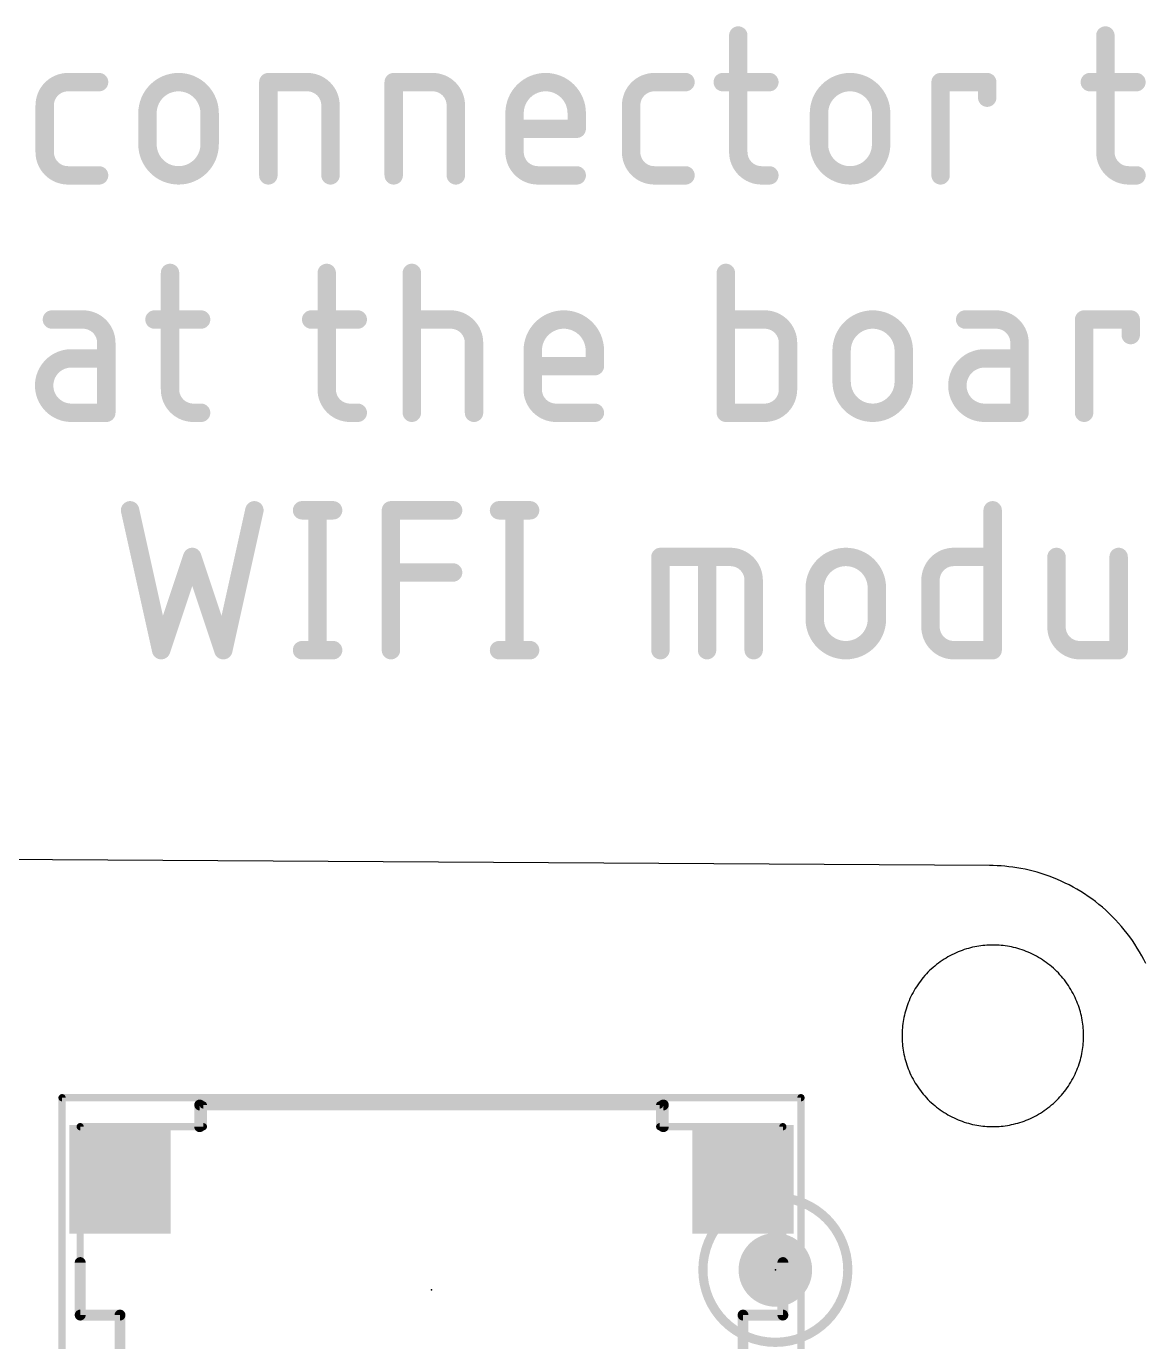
# Model space of a CAD drawing. Extents: x -4.1 to 63.7, y 0.3 to 51.7.
# Drawn here: x 24.51 to 39.96, y 33.58 to 51.74 of the extents above; entities that cross this region are included whole.
import ezdxf

# ---------------------------------------------------------------- set-up
doc = ezdxf.new("R2010")
doc.units = 0
for name, color, linetype in [('1', 12, 'CONTINUOUS'), ('16', 132, 'CONTINUOUS'), ('20', 141, 'CONTINUOUS'), ('21', 253, 'CONTINUOUS'), ('23', 53, 'CONTINUOUS'), ('24', 53, 'CONTINUOUS'), ('39', 12, 'CONTINUOUS'), ('42', 132, 'CONTINUOUS'), ('51', 253, 'CONTINUOUS')]:
    doc.layers.add(name, color=color, linetype=linetype)

# ---------------------------------------------------------------- blocks, each defined once
blk = doc.blocks.new('PIE')
at = {"const_width": 0.5}
blk.add_lwpolyline([(0, -0.25, 1), (0, 0.25, 1), (0, -0.25)], format="xyb", dxfattribs=at)
blk = doc.blocks.new('RECT')
blk.add_solid([(-0.5, -0.5), (0.5, -0.5), (-0.5, 0.5), (0.5, 0.5)])

msp = doc.modelspace()

# ---------------------------------------------------------------- linework, layer by layer
at = {"layer": '20'}
for p, q in [((37.8, 40.1543), (4.5, 40.3543)), ((37.8533, 40.1537), (37.8, 40.1543)), ((37.907, 40.1519), (37.8533, 40.1537)), ((37.9611, 40.1489), (37.907, 40.1519)), ((38.0157, 40.1446), (37.9611, 40.1489)), ((38.0705, 40.139), (38.0157, 40.1446)), ((38.1257, 40.1321), (38.0705, 40.139)), ((38.1811, 40.1239), (38.1257, 40.1321)), ((38.2367, 40.1143), (38.1811, 40.1239)), ((38.2925, 40.1033), (38.2367, 40.1143)), ((38.3484, 40.0908), (38.2925, 40.1033)), ((38.4044, 40.077), (38.3484, 40.0908)), ((38.4604, 40.0617), (38.4044, 40.077)), ((38.5163, 40.0449), (38.4604, 40.0617)), ((38.5722, 40.0267), (38.5163, 40.0449)), ((38.6279, 40.007), (38.5722, 40.0267)), ((38.6834, 39.9858), (38.6279, 40.007)), ((38.7387, 39.9631), (38.6834, 39.9858)), ((38.7936, 39.939), (38.7387, 39.9631)), ((38.8482, 39.9133), (38.7936, 39.939)), ((38.9023, 39.8862), (38.8482, 39.9133)), ((38.9559, 39.8576), (38.9023, 39.8862)), ((39.009, 39.8276), (38.9559, 39.8576)), ((39.0615, 39.7961), (39.009, 39.8276)), ((39.1133, 39.7631), (39.0615, 39.7961)), ((39.1644, 39.7288), (39.1133, 39.7631)), ((39.2147, 39.6931), (39.1644, 39.7288)), ((39.2641, 39.656), (39.2147, 39.6931)), ((39.3127, 39.6176), (39.2641, 39.656)), ((39.3603, 39.5779), (39.3127, 39.6176)), ((39.407, 39.5369), (39.3603, 39.5779)), ((39.4526, 39.4948), (39.407, 39.5369)), ((39.4971, 39.4514), (39.4526, 39.4948)), ((39.5404, 39.4069), (39.4971, 39.4514)), ((39.5826, 39.3613), (39.5404, 39.4069)), ((39.6236, 39.3147), (39.5826, 39.3613)), ((39.6633, 39.2671), (39.6236, 39.3147)), ((39.7017, 39.2185), (39.6633, 39.2671)), ((39.7387, 39.169), (39.7017, 39.2185)), ((37.6265, 39.0376), (37.5979, 39.0321)), ((37.655, 39.0424), (37.6265, 39.0376)), ((37.6834, 39.0465), (37.655, 39.0424)), ((37.7117, 39.0499), (37.6834, 39.0465)), ((37.7398, 39.0526), (37.7117, 39.0499)), ((37.7677, 39.0548), (37.7398, 39.0526)), ((37.7955, 39.0562), (37.7677, 39.0548)), ((37.823, 39.0571), (37.7955, 39.0562)), ((37.8505, 39.0573), (37.823, 39.0571)), ((37.8783, 39.057), (37.8505, 39.0573)), ((37.9063, 39.056), (37.8783, 39.057)), ((37.9345, 39.0543), (37.9063, 39.056)), ((37.9629, 39.0521), (37.9345, 39.0543)), ((37.9914, 39.0491), (37.9629, 39.0521)), ((38.0201, 39.0455), (37.9914, 39.0491)), ((38.0489, 39.0411), (38.0201, 39.0455)), ((38.0778, 39.0361), (38.0489, 39.0411)), ((38.1068, 39.0303), (38.0778, 39.0361)), ((39.7745, 39.1187), (39.7387, 39.169)), ((39.8088, 39.0676), (39.7745, 39.1187)), ((39.8417, 39.0158), (39.8088, 39.0676)), ((37.1754, 38.8615), (37.1489, 38.8442)), ((37.2022, 38.8781), (37.1754, 38.8615)), ((37.2293, 38.8939), (37.2022, 38.8781)), ((37.2567, 38.909), (37.2293, 38.8939)), ((37.2844, 38.9234), (37.2567, 38.909)), ((37.3123, 38.937), (37.2844, 38.9234)), ((37.3404, 38.9499), (37.3123, 38.937)), ((37.3687, 38.962), (37.3404, 38.9499)), ((37.3971, 38.9734), (37.3687, 38.962)), ((37.4257, 38.984), (37.3971, 38.9734)), ((37.4543, 38.9939), (37.4257, 38.984)), ((37.483, 39.003), (37.4543, 38.9939)), ((37.5117, 39.0114), (37.483, 39.003)), ((37.5405, 39.019), (37.5117, 39.0114)), ((37.5692, 39.0259), (37.5405, 39.019)), ((37.5979, 39.0321), (37.5692, 39.0259)), ((38.1358, 39.0238), (38.1068, 39.0303)), ((38.1649, 39.0166), (38.1358, 39.0238)), ((38.1939, 39.0086), (38.1649, 39.0166)), ((38.2229, 38.9999), (38.1939, 39.0086)), ((38.2519, 38.9905), (38.2229, 38.9999)), ((38.2807, 38.9802), (38.2519, 38.9905)), ((38.3095, 38.9693), (38.2807, 38.9802)), ((38.3381, 38.9575), (38.3095, 38.9693)), ((38.3665, 38.945), (38.3381, 38.9575)), ((38.3948, 38.9318), (38.3665, 38.945)), ((38.4227, 38.9177), (38.3948, 38.9318)), ((38.4505, 38.903), (38.4227, 38.9177)), ((38.4779, 38.8875), (38.4505, 38.903)), ((38.505, 38.8713), (38.4779, 38.8875)), ((38.5318, 38.8543), (38.505, 38.8713)), ((38.5582, 38.8366), (38.5318, 38.8543)), ((39.8732, 38.9634), (39.8417, 39.0158)), ((39.9033, 38.9103), (39.8732, 38.9634)), ((39.9319, 38.8566), (39.9033, 38.9103)), ((39.959, 38.8025), (39.9319, 38.8566)), ((36.9532, 38.6815), (36.9311, 38.6583)), ((36.9759, 38.704), (36.9532, 38.6815)), ((36.9991, 38.726), (36.9759, 38.704)), ((37.0229, 38.7473), (36.9991, 38.726)), ((37.0472, 38.768), (37.0229, 38.7473)), ((37.0719, 38.7881), (37.0472, 38.768)), ((37.0972, 38.8075), (37.0719, 38.7881)), ((37.1228, 38.8262), (37.0972, 38.8075)), ((37.1489, 38.8442), (37.1228, 38.8262)), ((38.5842, 38.8182), (38.5582, 38.8366)), ((38.6097, 38.7992), (38.5842, 38.8182)), ((38.6348, 38.7795), (38.6097, 38.7992)), ((38.6594, 38.7591), (38.6348, 38.7795)), ((38.6835, 38.7381), (38.6594, 38.7591)), ((38.7071, 38.7165), (38.6835, 38.7381)), ((38.7301, 38.6942), (38.7071, 38.7165)), ((38.7525, 38.6715), (38.7301, 38.6942)), ((38.7743, 38.6481), (38.7525, 38.6715)), ((36.8119, 38.509), (36.7944, 38.4825)), ((36.8301, 38.535), (36.8119, 38.509)), ((36.849, 38.5606), (36.8301, 38.535)), ((36.8685, 38.5858), (36.849, 38.5606)), ((36.8888, 38.6105), (36.8685, 38.5858)), ((36.9096, 38.6347), (36.8888, 38.6105)), ((36.9311, 38.6583), (36.9096, 38.6347)), ((38.7955, 38.6242), (38.7743, 38.6481)), ((38.8161, 38.5999), (38.7955, 38.6242)), ((38.8359, 38.575), (38.8161, 38.5999)), ((38.8552, 38.5497), (38.8359, 38.575)), ((38.8737, 38.524), (38.8552, 38.5497)), ((38.8915, 38.4979), (38.8737, 38.524)), ((38.9086, 38.4715), (38.8915, 38.4979)), ((36.7048, 38.3173), (36.6925, 38.289)), ((36.7179, 38.3455), (36.7048, 38.3173)), ((36.7317, 38.3735), (36.7179, 38.3455)), ((36.7463, 38.4012), (36.7317, 38.3735)), ((36.7616, 38.4286), (36.7463, 38.4012)), ((36.7776, 38.4557), (36.7616, 38.4286)), ((36.7944, 38.4825), (36.7776, 38.4557)), ((38.925, 38.4447), (38.9086, 38.4715)), ((38.9407, 38.4176), (38.925, 38.4447)), ((38.9556, 38.3902), (38.9407, 38.4176)), ((38.9698, 38.3625), (38.9556, 38.3902)), ((38.9832, 38.3347), (38.9698, 38.3625)), ((38.9959, 38.3067), (38.9832, 38.3347)), ((36.6423, 38.1453), (36.6345, 38.1164)), ((36.6508, 38.1742), (36.6423, 38.1453)), ((36.6601, 38.203), (36.6508, 38.1742)), ((36.6702, 38.2318), (36.6601, 38.203)), ((36.681, 38.2604), (36.6702, 38.2318)), ((36.6925, 38.289), (36.681, 38.2604)), ((39.0078, 38.2784), (38.9959, 38.3067)), ((39.019, 38.2501), (39.0078, 38.2784)), ((39.0295, 38.2217), (39.019, 38.2501)), ((39.0391, 38.1932), (39.0295, 38.2217)), ((39.0481, 38.1646), (39.0391, 38.1932)), ((39.0563, 38.136), (39.0481, 38.1646)), ((39.0638, 38.1074), (39.0563, 38.136)), ((36.6028, 37.9441), (36.6, 37.9158)), ((36.6063, 37.9726), (36.6028, 37.9441)), ((36.6106, 38.0012), (36.6063, 37.9726)), ((36.6155, 38.0299), (36.6106, 38.0012)), ((36.6211, 38.0587), (36.6155, 38.0299)), ((36.6274, 38.0875), (36.6211, 38.0587)), ((36.6345, 38.1164), (36.6274, 38.0875)), ((39.0706, 38.0789), (39.0638, 38.1074)), ((39.0766, 38.0504), (39.0706, 38.0789)), ((39.0819, 38.022), (39.0766, 38.0504)), ((39.0866, 37.9937), (39.0819, 38.022)), ((39.0906, 37.9655), (39.0866, 37.9937)), ((39.0939, 37.9374), (39.0906, 37.9655)), ((36.5953, 37.8319), (36.595, 37.8043)), ((36.595, 37.8043), (36.5953, 37.7768)), ((36.5962, 37.8596), (36.5953, 37.8319)), ((36.5953, 37.7768), (36.5962, 37.7491)), ((36.5978, 37.8876), (36.5962, 37.8596)), ((36.6, 37.9158), (36.5978, 37.8876)), ((39.0966, 37.9095), (39.0939, 37.9374)), ((39.0986, 37.8818), (39.0966, 37.9095)), ((39.1, 37.8543), (39.0986, 37.8818)), ((39.1, 37.7543), (39.1, 37.8543)), ((36.5962, 37.7491), (36.5978, 37.7211)), ((36.5978, 37.7211), (36.6, 37.6929)), ((36.6, 37.6929), (36.6028, 37.6646)), ((36.6028, 37.6646), (36.6063, 37.6361)), ((36.6063, 37.6361), (36.6106, 37.6075)), ((36.6106, 37.6075), (36.6155, 37.5788)), ((39.0766, 37.5583), (39.0819, 37.5867)), ((39.0819, 37.5867), (39.0866, 37.615)), ((39.0866, 37.615), (39.0906, 37.6432)), ((39.0906, 37.6432), (39.0939, 37.6713)), ((39.0939, 37.6713), (39.0966, 37.6991)), ((39.0966, 37.6991), (39.0986, 37.7268)), ((39.0986, 37.7268), (39.1, 37.7543)), ((36.6155, 37.5788), (36.6211, 37.55)), ((36.6211, 37.55), (36.6274, 37.5211)), ((36.6274, 37.5211), (36.6345, 37.4922)), ((36.6345, 37.4922), (36.6423, 37.4633)), ((36.6423, 37.4633), (36.6508, 37.4345)), ((36.6508, 37.4345), (36.6601, 37.4056)), ((36.6601, 37.4056), (36.6702, 37.3769)), ((39.0295, 37.387), (39.0391, 37.4155)), ((39.0391, 37.4155), (39.0481, 37.4441)), ((39.0481, 37.4441), (39.0563, 37.4727)), ((39.0563, 37.4727), (39.0638, 37.5012)), ((39.0638, 37.5012), (39.0706, 37.5298)), ((39.0706, 37.5298), (39.0766, 37.5583)), ((36.6702, 37.3769), (36.681, 37.3482)), ((36.681, 37.3482), (36.6925, 37.3197)), ((36.6925, 37.3197), (36.7048, 37.2913)), ((36.7048, 37.2913), (36.7179, 37.2632)), ((36.7179, 37.2632), (36.7317, 37.2352)), ((36.7317, 37.2352), (36.7463, 37.2075)), ((38.9407, 37.1911), (38.9556, 37.2185)), ((38.9556, 37.2185), (38.9698, 37.2461)), ((38.9698, 37.2461), (38.9832, 37.274)), ((38.9832, 37.274), (38.9959, 37.302)), ((38.9959, 37.302), (39.0078, 37.3302)), ((39.0078, 37.3302), (39.019, 37.3586)), ((39.019, 37.3586), (39.0295, 37.387)), ((36.7463, 37.2075), (36.7616, 37.1801)), ((36.7616, 37.1801), (36.7776, 37.1529)), ((36.7776, 37.1529), (36.7944, 37.1261)), ((36.7944, 37.1261), (36.8119, 37.0997)), ((36.8119, 37.0997), (36.8301, 37.0737)), ((36.8301, 37.0737), (36.849, 37.0481)), ((36.849, 37.0481), (36.8685, 37.0229)), ((38.8359, 37.0336), (38.8552, 37.0589)), ((38.8552, 37.0589), (38.8737, 37.0846)), ((38.8737, 37.0846), (38.8915, 37.1107)), ((38.8915, 37.1107), (38.9086, 37.1372)), ((38.9086, 37.1372), (38.925, 37.164)), ((38.925, 37.164), (38.9407, 37.1911)), ((36.8685, 37.0229), (36.8888, 36.9982)), ((36.8888, 36.9982), (36.9096, 36.974)), ((36.9096, 36.974), (36.9311, 36.9503)), ((36.9311, 36.9503), (36.9532, 36.9272)), ((36.9532, 36.9272), (36.9759, 36.9047)), ((36.9759, 36.9047), (36.9991, 36.8827)), ((36.9991, 36.8827), (37.0229, 36.8614)), ((37.0229, 36.8614), (37.0472, 36.8407)), ((38.6594, 36.8496), (38.6835, 36.8706)), ((38.6835, 36.8706), (38.7071, 36.8922)), ((38.7071, 36.8922), (38.7301, 36.9144)), ((38.7301, 36.9144), (38.7525, 36.9372)), ((38.7525, 36.9372), (38.7743, 36.9606)), ((38.7743, 36.9606), (38.7955, 36.9844)), ((38.7955, 36.9844), (38.8161, 37.0088)), ((38.8161, 37.0088), (38.8359, 37.0336)), ((37.0472, 36.8407), (37.0719, 36.8206)), ((37.0719, 36.8206), (37.0972, 36.8012)), ((37.0972, 36.8012), (37.1228, 36.7825)), ((37.1228, 36.7825), (37.1489, 36.7645)), ((37.1489, 36.7645), (37.1754, 36.7472)), ((37.1754, 36.7472), (37.2022, 36.7306)), ((37.2022, 36.7306), (37.2293, 36.7147)), ((37.2293, 36.7147), (37.2567, 36.6996)), ((37.2567, 36.6996), (37.2844, 36.6853)), ((37.2844, 36.6853), (37.3123, 36.6716)), ((38.3665, 36.6637), (38.3948, 36.6769)), ((38.3948, 36.6769), (38.4227, 36.6909)), ((38.4227, 36.6909), (38.4505, 36.7057)), ((38.4505, 36.7057), (38.4779, 36.7212)), ((38.4779, 36.7212), (38.505, 36.7374)), ((38.505, 36.7374), (38.5318, 36.7544)), ((38.5318, 36.7544), (38.5582, 36.772)), ((38.5582, 36.772), (38.5842, 36.7904)), ((38.5842, 36.7904), (38.6097, 36.8095)), ((38.6097, 36.8095), (38.6348, 36.8292)), ((38.6348, 36.8292), (38.6594, 36.8496)), ((37.3123, 36.6716), (37.3404, 36.6588)), ((37.3404, 36.6588), (37.3687, 36.6466)), ((37.3687, 36.6466), (37.3971, 36.6353)), ((37.3971, 36.6353), (37.4257, 36.6247)), ((37.4257, 36.6247), (37.4543, 36.6148)), ((37.4543, 36.6148), (37.483, 36.6057)), ((37.483, 36.6057), (37.5117, 36.5973)), ((37.5117, 36.5973), (37.5405, 36.5896)), ((37.5405, 36.5896), (37.5692, 36.5827)), ((37.5692, 36.5827), (37.5979, 36.5766)), ((37.5979, 36.5766), (37.6265, 36.5711)), ((37.6265, 36.5711), (37.655, 36.5663)), ((37.655, 36.5663), (37.6834, 36.5622)), ((37.6834, 36.5622), (37.7117, 36.5588)), ((37.7117, 36.5588), (37.7398, 36.556)), ((37.7398, 36.556), (37.7677, 36.5539)), ((37.7677, 36.5539), (37.7955, 36.5524)), ((37.7955, 36.5524), (37.823, 36.5516)), ((37.823, 36.5516), (37.8505, 36.5513)), ((37.8505, 36.5513), (37.8783, 36.5517)), ((37.8783, 36.5517), (37.9063, 36.5527)), ((37.9063, 36.5527), (37.9345, 36.5543)), ((37.9345, 36.5543), (37.9629, 36.5566)), ((37.9629, 36.5566), (37.9914, 36.5596)), ((37.9914, 36.5596), (38.0201, 36.5632)), ((38.0201, 36.5632), (38.0489, 36.5675)), ((38.0489, 36.5675), (38.0778, 36.5726)), ((38.0778, 36.5726), (38.1068, 36.5784)), ((38.1068, 36.5784), (38.1358, 36.5848)), ((38.1358, 36.5848), (38.1649, 36.5921)), ((38.1649, 36.5921), (38.1939, 36.6)), ((38.1939, 36.6), (38.2229, 36.6087)), ((38.2229, 36.6087), (38.2519, 36.6182)), ((38.2519, 36.6182), (38.2807, 36.6284)), ((38.2807, 36.6284), (38.3095, 36.6394)), ((38.3095, 36.6394), (38.3381, 36.6512)), ((38.3381, 36.6512), (38.3665, 36.6637))]:
    msp.add_line(p, q, dxfattribs=at)
at = {"layer": '20', "const_width": 0.254}
for points in [[(34.3346, 51.6106), (34.3346, 50.0019)], [(39.4017, 51.6106), (39.4017, 50.0019)], [(25.0818, 50.9671), (25.5108, 50.9671)], [(27.8475, 49.6802), (27.8475, 50.9671)], [(27.8475, 50.9671), (28.3838, 50.9671)], [(29.5778, 49.6802), (29.5778, 50.9671)], [(29.5778, 50.9671), (30.114, 50.9671)], [(33.1769, 50.9671), (33.6059, 50.9671)], [(34.1201, 50.9671), (34.7635, 50.9671)], [(37.1273, 49.6802), (37.1273, 50.9671)], [(37.1273, 50.9671), (37.7707, 50.9671)], [(37.7707, 50.9671), (37.7707, 50.7526)], [(39.1872, 50.9671), (39.8307, 50.9671)], [(24.7601, 50.0019), (24.7601, 50.6454)], [(26.1791, 50.1092), (26.1791, 50.5382)], [(27.037, 50.5382), (27.037, 50.1092)], [(28.7055, 50.6454), (28.7055, 49.6802)], [(30.4357, 50.6454), (30.4357, 49.6802)], [(31.2462, 50.0019), (31.2462, 50.5382)], [(32.1042, 50.5382), (32.1042, 50.3237)], [(32.8552, 50.0019), (32.8552, 50.6454)], [(35.4483, 50.1092), (35.4483, 50.5382)], [(36.3062, 50.5382), (36.3062, 50.1092)], [(32.1042, 50.3237), (31.2462, 50.3237)], [(25.5108, 49.6802), (25.0818, 49.6802)], [(32.1042, 49.6802), (31.568, 49.6802)], [(33.6059, 49.6802), (33.1769, 49.6802)], [(34.6563, 49.6802), (34.7635, 49.6802)], [(39.7234, 49.6802), (39.8307, 49.6802)], [(26.4903, 48.334), (26.4903, 46.7253)], [(28.6531, 48.334), (28.6531, 46.7253)], [(29.8285, 46.4036), (29.8285, 48.334)], [(34.1629, 48.334), (34.1629, 46.4036)], [(25.2889, 47.6905), (24.8599, 47.6905)], [(26.2758, 47.6905), (26.9192, 47.6905)], [(28.4386, 47.6905), (29.082, 47.6905)], [(29.8285, 47.6905), (30.3648, 47.6905)], [(34.6991, 47.6905), (34.1629, 47.6905)], [(37.8949, 47.6905), (37.4659, 47.6905)], [(39.1083, 46.4036), (39.1083, 47.6905)], [(39.1083, 47.6905), (39.7517, 47.6905)], [(39.7517, 47.6905), (39.7517, 47.476)], [(25.6106, 46.4036), (25.6106, 47.3688)], [(30.6865, 47.3688), (30.6865, 46.4036)], [(31.497, 46.7253), (31.497, 47.2616)], [(32.3549, 47.2616), (32.3549, 47.0471)], [(35.0209, 46.7253), (35.0209, 47.3688)], [(35.7608, 46.8326), (35.7608, 47.2616)], [(36.6188, 47.2616), (36.6188, 46.8326)], [(38.2167, 46.4036), (38.2167, 47.3688)], [(25.6106, 47.1543), (25.128, 47.1543)], [(38.2167, 47.1543), (37.7341, 47.1543)], [(32.3549, 47.0471), (31.497, 47.0471)], [(25.128, 46.4036), (25.6106, 46.4036)], [(26.812, 46.4036), (26.9192, 46.4036)], [(28.9748, 46.4036), (29.082, 46.4036)], [(32.3549, 46.4036), (31.8187, 46.4036)], [(34.1629, 46.4036), (34.6991, 46.4036)], [(37.7341, 46.4036), (38.2167, 46.4036)], [(25.9391, 45.0574), (26.3681, 43.127)], [(27.226, 43.127), (27.655, 45.0574)], [(28.3128, 45.0574), (28.7418, 45.0574)], [(28.5273, 45.0574), (28.5273, 43.127)], [(29.5398, 43.127), (29.5398, 45.0574)], [(29.5398, 45.0574), (30.3978, 45.0574)], [(31.0317, 45.0574), (31.4607, 45.0574)], [(31.2462, 45.0574), (31.2462, 43.127)], [(37.8459, 45.0574), (37.8459, 43.127)], [(26.3681, 43.127), (26.797, 44.4139)], [(26.797, 44.4139), (27.226, 43.127)], [(33.2599, 43.127), (33.2599, 44.4139)], [(33.2599, 44.4139), (34.2251, 44.4139)], [(33.9034, 43.127), (33.9034, 44.4139)], [(37.3097, 44.4139), (37.8459, 44.4139)], [(38.7269, 44.4139), (38.7269, 43.4487)], [(39.5849, 43.127), (39.5849, 44.4139)], [(29.5398, 44.1994), (30.3978, 44.1994)], [(34.5469, 44.0922), (34.5469, 43.127)], [(36.9879, 43.4487), (36.9879, 44.0922)], [(35.39, 43.556), (35.39, 43.985)], [(36.248, 43.985), (36.248, 43.556)], [(28.3128, 43.127), (28.7418, 43.127)], [(31.0317, 43.127), (31.4607, 43.127)], [(37.8459, 43.127), (37.3097, 43.127)], [(39.0487, 43.127), (39.5849, 43.127)]]:
    msp.add_lwpolyline(points, dxfattribs=at)
at = {"layer": '20'}
for points, const_width in [([(34.3981, 51.6106, 1), (34.2711, 51.6106)], 0.127), ([(39.4652, 51.6106, 1), (39.3382, 51.6106)], 0.127), ([(25.0818, 50.9671, 0.4142), (24.7601, 50.6454)], 0.254), ([(25.0818, 51.0306, 1), (25.0818, 50.9036)], 0.127), ([(25.0818, 50.9036, 1), (25.0818, 51.0306)], 0.127), ([(25.5108, 50.9036, 1), (25.5108, 51.0306)], 0.127), ([(27.037, 50.5382, 1), (26.1791, 50.5382)], 0.254), ([(27.911, 50.9671, 1), (27.784, 50.9671)], 0.127), ([(27.8475, 51.0306, 1), (27.8475, 50.9036)], 0.127), ([(28.7055, 50.6454, 0.4142), (28.3838, 50.9671)], 0.254), ([(28.3838, 51.0306, 1), (28.3838, 50.9036)], 0.127), ([(28.3838, 50.9036, 1), (28.3838, 51.0306)], 0.127), ([(29.6413, 50.9671, 1), (29.5143, 50.9671)], 0.127), ([(29.5778, 51.0306, 1), (29.5778, 50.9036)], 0.127), ([(30.4357, 50.6454, 0.4142), (30.114, 50.9671)], 0.254), ([(30.114, 51.0306, 1), (30.114, 50.9036)], 0.127), ([(30.114, 50.9036, 1), (30.114, 51.0306)], 0.127), ([(32.1042, 50.5382, 1), (31.2462, 50.5382)], 0.254), ([(33.1769, 50.9671, 0.4142), (32.8552, 50.6454)], 0.254), ([(33.1769, 51.0306, 1), (33.1769, 50.9036)], 0.127), ([(33.1769, 50.9036, 1), (33.1769, 51.0306)], 0.127), ([(33.6059, 50.9036, 1), (33.6059, 51.0306)], 0.127), ([(34.1201, 51.0306, 1), (34.1201, 50.9036)], 0.127), ([(34.7635, 50.9036, 1), (34.7635, 51.0306)], 0.127), ([(36.3062, 50.5382, 1), (35.4483, 50.5382)], 0.254), ([(37.1908, 50.9671, 1), (37.0638, 50.9671)], 0.127), ([(37.1273, 51.0306, 1), (37.1273, 50.9036)], 0.127), ([(37.8342, 50.9671, 1), (37.7072, 50.9671)], 0.127), ([(37.7707, 50.9036, 1), (37.7707, 51.0306)], 0.127), ([(39.1872, 51.0306, 1), (39.1872, 50.9036)], 0.127), ([(39.8307, 50.9036, 1), (39.8307, 51.0306)], 0.127), ([(24.8236, 50.6454, 1), (24.6966, 50.6454)], 0.127), ([(24.6966, 50.6454, 1), (24.8236, 50.6454)], 0.127), ([(26.2426, 50.5382, 1), (26.1156, 50.5382)], 0.127), ([(27.1005, 50.5382, 1), (26.9735, 50.5382)], 0.127), ([(28.769, 50.6454, 1), (28.642, 50.6454)], 0.127), ([(28.642, 50.6454, 1), (28.769, 50.6454)], 0.127), ([(30.4992, 50.6454, 1), (30.3722, 50.6454)], 0.127), ([(30.3722, 50.6454, 1), (30.4992, 50.6454)], 0.127), ([(31.3097, 50.5382, 1), (31.1827, 50.5382)], 0.127), ([(32.1677, 50.5382, 1), (32.0407, 50.5382)], 0.127), ([(32.9187, 50.6454, 1), (32.7917, 50.6454)], 0.127), ([(32.7917, 50.6454, 1), (32.9187, 50.6454)], 0.127), ([(35.5118, 50.5382, 1), (35.3848, 50.5382)], 0.127), ([(36.3697, 50.5382, 1), (36.2427, 50.5382)], 0.127), ([(37.7072, 50.7526, 1), (37.8342, 50.7526)], 0.127), ([(26.1156, 50.5382, 1), (26.2426, 50.5382)], 0.127), ([(26.9735, 50.5382, 1), (27.1005, 50.5382)], 0.127), ([(31.1827, 50.5382, 1), (31.3097, 50.5382)], 0.127), ([(32.0407, 50.5382, 1), (32.1677, 50.5382)], 0.127), ([(35.3848, 50.5382, 1), (35.5118, 50.5382)], 0.127), ([(36.2427, 50.5382, 1), (36.3697, 50.5382)], 0.127), ([(31.2462, 50.3872, 1), (31.2462, 50.2602)], 0.127), ([(32.0407, 50.3237, 1), (32.1677, 50.3237)], 0.127), ([(32.1042, 50.2602, 1), (32.1042, 50.3872)], 0.127), ([(24.7601, 50.0019, 0.4142), (25.0818, 49.6802)], 0.254), ([(24.8236, 50.0019, 1), (24.6966, 50.0019)], 0.127), ([(26.1791, 50.1092, 1), (27.037, 50.1092)], 0.254), ([(26.2426, 50.1092, 1), (26.1156, 50.1092)], 0.127), ([(26.1156, 50.1092, 1), (26.2426, 50.1092)], 0.127), ([(27.1005, 50.1092, 1), (26.9735, 50.1092)], 0.127), ([(26.9735, 50.1092, 1), (27.1005, 50.1092)], 0.127), ([(31.2462, 50.0019, 0.4142), (31.568, 49.6802)], 0.254), ([(31.3097, 50.0019, 1), (31.1827, 50.0019)], 0.127), ([(32.8552, 50.0019, 0.4142), (33.1769, 49.6802)], 0.254), ([(32.9187, 50.0019, 1), (32.7917, 50.0019)], 0.127), ([(34.3346, 50.0019, 0.4142), (34.6563, 49.6802)], 0.254), ([(34.3981, 50.0019, 1), (34.2711, 50.0019)], 0.127), ([(35.4483, 50.1092, 1), (36.3062, 50.1092)], 0.254), ([(35.5117, 50.1092, 1), (35.3848, 50.1092)], 0.127), ([(35.3848, 50.1092, 1), (35.5118, 50.1092)], 0.127), ([(36.3697, 50.1092, 1), (36.2427, 50.1092)], 0.127), ([(36.2427, 50.1092, 1), (36.3697, 50.1092)], 0.127), ([(39.4017, 50.0019, 0.4142), (39.7234, 49.6802)], 0.254), ([(39.4652, 50.0019, 1), (39.3382, 50.0019)], 0.127), ([(24.6966, 50.0019, 1), (24.8236, 50.0019)], 0.127), ([(31.1827, 50.0019, 1), (31.3097, 50.0019)], 0.127), ([(32.7917, 50.0019, 1), (32.9187, 50.0019)], 0.127), ([(34.2711, 50.0019, 1), (34.3981, 50.0019)], 0.127), ([(39.3382, 50.0019, 1), (39.4652, 50.0019)], 0.127), ([(25.0818, 49.7437, 1), (25.0818, 49.6167)], 0.127), ([(25.0818, 49.6167, 1), (25.0818, 49.7437)], 0.127), ([(25.5108, 49.6167, 1), (25.5108, 49.7437)], 0.127), ([(31.568, 49.7437, 1), (31.568, 49.6167)], 0.127), ([(31.568, 49.6167, 1), (31.568, 49.7437)], 0.127), ([(32.1042, 49.6167, 1), (32.1042, 49.7437)], 0.127), ([(33.1769, 49.7437, 1), (33.1769, 49.6167)], 0.127), ([(33.1769, 49.6167, 1), (33.1769, 49.7437)], 0.127), ([(33.6059, 49.6167, 1), (33.6059, 49.7437)], 0.127), ([(34.6563, 49.7437, 1), (34.6563, 49.6167)], 0.127), ([(34.6563, 49.6167, 1), (34.6563, 49.7437)], 0.127), ([(34.7635, 49.6167, 1), (34.7635, 49.7437)], 0.127), ([(39.7234, 49.7437, 1), (39.7234, 49.6167)], 0.127), ([(39.7234, 49.6167, 1), (39.7234, 49.7437)], 0.127), ([(39.8307, 49.6167, 1), (39.8307, 49.7437)], 0.127), ([(27.784, 49.6802, 1), (27.911, 49.6802)], 0.127), ([(28.642, 49.6802, 1), (28.769, 49.6802)], 0.127), ([(29.5143, 49.6802, 1), (29.6413, 49.6802)], 0.127), ([(30.3722, 49.6802, 1), (30.4992, 49.6802)], 0.127), ([(37.0638, 49.6802, 1), (37.1908, 49.6802)], 0.127), ([(26.5538, 48.334, 1), (26.4268, 48.334)], 0.127), ([(28.7166, 48.334, 1), (28.5896, 48.334)], 0.127), ([(29.892, 48.334, 1), (29.765, 48.334)], 0.127), ([(34.2264, 48.334, 1), (34.0994, 48.334)], 0.127), ([(24.8599, 47.754, 1), (24.8599, 47.627)], 0.127), ([(25.6106, 47.3688, 0.4142), (25.2889, 47.6905)], 0.254), ([(25.2889, 47.754, 1), (25.2889, 47.627)], 0.127), ([(25.2889, 47.627, 1), (25.2889, 47.754)], 0.127), ([(26.2758, 47.754, 1), (26.2758, 47.627)], 0.127), ([(26.9192, 47.627, 1), (26.9192, 47.754)], 0.127), ([(28.4386, 47.754, 1), (28.4386, 47.627)], 0.127), ([(29.082, 47.627, 1), (29.082, 47.754)], 0.127), ([(29.8285, 47.754, 1), (29.8285, 47.627)], 0.127), ([(30.6865, 47.3688, 0.4142), (30.3648, 47.6905)], 0.254), ([(30.3648, 47.754, 1), (30.3648, 47.627)], 0.127), ([(30.3648, 47.627, 1), (30.3648, 47.754)], 0.127), ([(32.3549, 47.2616, 1), (31.497, 47.2616)], 0.254), ([(34.1629, 47.754, 1), (34.1629, 47.627)], 0.127), ([(35.0209, 47.3688, 0.4142), (34.6991, 47.6905)], 0.254), ([(34.6991, 47.754, 1), (34.6991, 47.627)], 0.127), ([(34.6991, 47.627, 1), (34.6991, 47.754)], 0.127), ([(36.6188, 47.2616, 1), (35.7608, 47.2616)], 0.254), ([(37.4659, 47.754, 1), (37.4659, 47.627)], 0.127), ([(38.2167, 47.3688, 0.4142), (37.8949, 47.6905)], 0.254), ([(37.8949, 47.754, 1), (37.8949, 47.627)], 0.127), ([(37.8949, 47.627, 1), (37.8949, 47.754)], 0.127), ([(39.1718, 47.6905, 1), (39.0448, 47.6905)], 0.127), ([(39.1083, 47.754, 1), (39.1083, 47.627)], 0.127), ([(39.8152, 47.6905, 1), (39.6882, 47.6905)], 0.127), ([(39.7517, 47.627, 1), (39.7517, 47.754)], 0.127), ([(25.6741, 47.3688, 1), (25.5471, 47.3688)], 0.127), ([(25.5471, 47.3688, 1), (25.6741, 47.3688)], 0.127), ([(30.75, 47.3688, 1), (30.623, 47.3688)], 0.127), ([(30.623, 47.3688, 1), (30.75, 47.3688)], 0.127), ([(31.5605, 47.2616, 1), (31.4335, 47.2616)], 0.127), ([(32.4184, 47.2616, 1), (32.2914, 47.2616)], 0.127), ([(35.0844, 47.3688, 1), (34.9574, 47.3688)], 0.127), ([(34.9574, 47.3688, 1), (35.0844, 47.3688)], 0.127), ([(35.8243, 47.2616, 1), (35.6973, 47.2616)], 0.127), ([(36.6823, 47.2616, 1), (36.5553, 47.2616)], 0.127), ([(38.2802, 47.3688, 1), (38.1532, 47.3688)], 0.127), ([(38.1532, 47.3688, 1), (38.2802, 47.3688)], 0.127), ([(39.6882, 47.476, 1), (39.8152, 47.476)], 0.127), ([(25.128, 47.1543, 1), (25.128, 46.4036)], 0.254), ([(25.128, 47.2178, 1), (25.128, 47.0908)], 0.127), ([(25.128, 47.0908, 1), (25.128, 47.2178)], 0.127), ([(25.6106, 47.0908, 1), (25.6106, 47.2178)], 0.127), ([(31.4335, 47.2616, 1), (31.5605, 47.2616)], 0.127), ([(32.2914, 47.2616, 1), (32.4184, 47.2616)], 0.127), ([(35.6973, 47.2616, 1), (35.8243, 47.2616)], 0.127), ([(36.5553, 47.2616, 1), (36.6823, 47.2616)], 0.127), ([(37.7341, 47.1543, 1), (37.7341, 46.4036)], 0.254), ([(37.7341, 47.2178, 1), (37.7341, 47.0908)], 0.127), ([(37.7341, 47.0908, 1), (37.7341, 47.2178)], 0.127), ([(38.2167, 47.0908, 1), (38.2167, 47.2178)], 0.127), ([(31.497, 47.1106, 1), (31.497, 46.9836)], 0.127), ([(32.2914, 47.0471, 1), (32.4184, 47.0471)], 0.127), ([(32.3549, 46.9836, 1), (32.3549, 47.1106)], 0.127), ([(26.4903, 46.7253, 0.4142), (26.812, 46.4036)], 0.254), ([(26.5538, 46.7253, 1), (26.4268, 46.7253)], 0.127), ([(28.6531, 46.7253, 0.4142), (28.9748, 46.4036)], 0.254), ([(28.7166, 46.7253, 1), (28.5896, 46.7253)], 0.127), ([(31.497, 46.7253, 0.4142), (31.8187, 46.4036)], 0.254), ([(31.5605, 46.7253, 1), (31.4335, 46.7253)], 0.127), ([(34.6991, 46.4036, 0.4142), (35.0209, 46.7253)], 0.254), ([(35.0844, 46.7253, 1), (34.9574, 46.7253)], 0.127), ([(35.7608, 46.8326, 1), (36.6188, 46.8326)], 0.254), ([(35.8243, 46.8326, 1), (35.6973, 46.8326)], 0.127), ([(35.6973, 46.8326, 1), (35.8243, 46.8326)], 0.127), ([(36.6823, 46.8326, 1), (36.5553, 46.8326)], 0.127), ([(36.5553, 46.8326, 1), (36.6823, 46.8326)], 0.127), ([(26.4268, 46.7253, 1), (26.5538, 46.7253)], 0.127), ([(28.5896, 46.7253, 1), (28.7166, 46.7253)], 0.127), ([(31.4335, 46.7253, 1), (31.5605, 46.7253)], 0.127), ([(34.9574, 46.7253, 1), (35.0844, 46.7253)], 0.127), ([(25.128, 46.4671, 1), (25.128, 46.3401)], 0.127), ([(25.128, 46.3401, 1), (25.128, 46.4671)], 0.127), ([(25.6106, 46.3401, 1), (25.6106, 46.4671)], 0.127), ([(26.812, 46.4671, 1), (26.812, 46.3401)], 0.127), ([(26.812, 46.3401, 1), (26.812, 46.4671)], 0.127), ([(26.9192, 46.3401, 1), (26.9192, 46.4671)], 0.127), ([(28.9748, 46.4671, 1), (28.9748, 46.3401)], 0.127), ([(28.9748, 46.3401, 1), (28.9748, 46.4671)], 0.127), ([(29.082, 46.3401, 1), (29.082, 46.4671)], 0.127), ([(31.8187, 46.4671, 1), (31.8187, 46.3401)], 0.127), ([(31.8187, 46.3401, 1), (31.8187, 46.4671)], 0.127), ([(32.3549, 46.3401, 1), (32.3549, 46.4671)], 0.127), ([(34.1629, 46.4671, 1), (34.1629, 46.3401)], 0.127), ([(34.6991, 46.4671, 1), (34.6991, 46.3401)], 0.127), ([(34.6991, 46.3401, 1), (34.6991, 46.4671)], 0.127), ([(37.7341, 46.4671, 1), (37.7341, 46.3401)], 0.127), ([(37.7341, 46.3401, 1), (37.7341, 46.4671)], 0.127), ([(38.2167, 46.3401, 1), (38.2167, 46.4671)], 0.127), ([(25.5471, 46.4036, 1), (25.6741, 46.4036)], 0.127), ([(29.765, 46.4036, 1), (29.892, 46.4036)], 0.127), ([(30.623, 46.4036, 1), (30.75, 46.4036)], 0.127), ([(34.0994, 46.4036, 1), (34.2264, 46.4036)], 0.127), ([(38.1532, 46.4036, 1), (38.2802, 46.4036)], 0.127), ([(39.0448, 46.4036, 1), (39.1718, 46.4036)], 0.127), ([(26.0011, 45.0712, 1), (25.8771, 45.0436)], 0.127), ([(27.717, 45.0436, 1), (27.593, 45.0712)], 0.127), ([(28.3128, 45.1209, 1), (28.3128, 44.9939)], 0.127), ([(28.5908, 45.0574, 1), (28.4638, 45.0574)], 0.127), ([(28.7418, 44.9939, 1), (28.7418, 45.1209)], 0.127), ([(29.6033, 45.0574, 1), (29.4763, 45.0574)], 0.127), ([(29.5398, 45.1209, 1), (29.5398, 44.9939)], 0.127), ([(30.3978, 44.9939, 1), (30.3978, 45.1209)], 0.127), ([(31.0317, 45.1209, 1), (31.0317, 44.9939)], 0.127), ([(31.3097, 45.0574, 1), (31.1827, 45.0574)], 0.127), ([(31.4607, 44.9939, 1), (31.4607, 45.1209)], 0.127), ([(37.9094, 45.0574, 1), (37.7824, 45.0574)], 0.127), ([(26.8573, 44.434, 1), (26.7368, 44.3939)], 0.127), ([(26.8573, 44.3939, 1), (26.7368, 44.434)], 0.127), ([(33.3234, 44.4139, 1), (33.1964, 44.4139)], 0.127), ([(33.2599, 44.4774, 1), (33.2599, 44.3504)], 0.127), ([(33.9669, 44.4139, 1), (33.8399, 44.4139)], 0.127), ([(34.5469, 44.0922, 0.4142), (34.2251, 44.4139)], 0.254), ([(34.2251, 44.4774, 1), (34.2251, 44.3504)], 0.127), ([(34.2251, 44.3504, 1), (34.2251, 44.4774)], 0.127), ([(36.248, 43.985, 1), (35.39, 43.985)], 0.254), ([(37.3097, 44.4139, 0.4142), (36.9879, 44.0922)], 0.254), ([(37.3097, 44.4774, 1), (37.3097, 44.3504)], 0.127), ([(37.3097, 44.3504, 1), (37.3097, 44.4774)], 0.127), ([(37.8459, 44.3504, 1), (37.8459, 44.4774)], 0.127), ([(38.7904, 44.4139, 1), (38.6634, 44.4139)], 0.127), ([(39.6484, 44.4139, 1), (39.5214, 44.4139)], 0.127), ([(29.5398, 44.2629, 1), (29.5398, 44.1359)], 0.127), ([(30.3978, 44.1359, 1), (30.3978, 44.2629)], 0.127), ([(34.6104, 44.0922, 1), (34.4834, 44.0922)], 0.127), ([(34.4834, 44.0922, 1), (34.6104, 44.0922)], 0.127), ([(37.0514, 44.0922, 1), (36.9244, 44.0922)], 0.127), ([(36.9244, 44.0922, 1), (37.0514, 44.0922)], 0.127), ([(35.4535, 43.985, 1), (35.3265, 43.985)], 0.127), ([(35.3265, 43.985, 1), (35.4535, 43.985)], 0.127), ([(36.3115, 43.985, 1), (36.1845, 43.985)], 0.127), ([(36.1845, 43.985, 1), (36.3115, 43.985)], 0.127), ([(35.39, 43.556, 1), (36.248, 43.556)], 0.254), ([(35.4535, 43.556, 1), (35.3265, 43.556)], 0.127), ([(35.3265, 43.556, 1), (35.4535, 43.556)], 0.127), ([(36.3115, 43.556, 1), (36.1845, 43.556)], 0.127), ([(36.1845, 43.556, 1), (36.3115, 43.556)], 0.127), ([(36.9879, 43.4487, 0.4142), (37.3097, 43.127)], 0.254), ([(37.0514, 43.4487, 1), (36.9244, 43.4487)], 0.127), ([(38.7269, 43.4487, 0.4142), (39.0487, 43.127)], 0.254), ([(38.7904, 43.4487, 1), (38.6634, 43.4487)], 0.127), ([(36.9244, 43.4487, 1), (37.0514, 43.4487)], 0.127), ([(38.6634, 43.4487, 1), (38.7904, 43.4487)], 0.127), ([(26.3078, 43.1471, 1), (26.4283, 43.1069)], 0.127), ([(27.1658, 43.1069, 1), (27.2862, 43.1471)], 0.127), ([(28.3128, 43.1905, 1), (28.3128, 43.0635)], 0.127), ([(28.7418, 43.0635, 1), (28.7418, 43.1905)], 0.127), ([(31.0317, 43.1905, 1), (31.0317, 43.0635)], 0.127), ([(31.4607, 43.0635, 1), (31.4607, 43.1905)], 0.127), ([(37.3097, 43.1905, 1), (37.3097, 43.0635)], 0.127), ([(37.3097, 43.0635, 1), (37.3097, 43.1905)], 0.127), ([(37.8459, 43.0635, 1), (37.8459, 43.1905)], 0.127), ([(39.0487, 43.1905, 1), (39.0487, 43.0635)], 0.127), ([(39.0487, 43.0635, 1), (39.0487, 43.1905)], 0.127), ([(39.5849, 43.0635, 1), (39.5849, 43.1905)], 0.127), ([(26.3061, 43.1132, 1), (26.43, 43.1408)], 0.127), ([(27.164, 43.1408, 1), (27.288, 43.1132)], 0.127), ([(28.4638, 43.127, 1), (28.5908, 43.127)], 0.127), ([(29.4763, 43.127, 1), (29.6033, 43.127)], 0.127), ([(31.1827, 43.127, 1), (31.3097, 43.127)], 0.127), ([(33.1964, 43.127, 1), (33.3234, 43.127)], 0.127), ([(33.8399, 43.127, 1), (33.9669, 43.127)], 0.127), ([(34.4834, 43.127, 1), (34.6104, 43.127)], 0.127), ([(37.7824, 43.127, 1), (37.9094, 43.127)], 0.127), ([(39.5214, 43.127, 1), (39.6484, 43.127)], 0.127)]:
    msp.add_lwpolyline(points, format="xyb", dxfattribs=dict(at, const_width=const_width))
at = {"layer": '21', "const_width": 0.15}
for points in [[(33.3, 36.85), (26.9, 36.85)], [(26.9, 36.85), (26.9, 36.55)], [(33.3, 36.85), (33.3, 36.55)], [(25.25, 34.675), (25.25, 33.95)], [(34.95, 34.675), (34.95, 33.95)], [(25.8, 33.95), (25.25, 33.95)], [(25.8, 33.95), (25.8, 32.85)], [(34.95, 33.95), (34.4, 33.95)], [(34.4, 33.95), (34.4, 32.85)]]:
    msp.add_lwpolyline(points, dxfattribs=at)
at = {"layer": '21', "const_width": 0.075}
for points in [[(26.9, 36.8875, 1), (26.9, 36.8125)], [(26.9375, 36.85, 1), (26.8625, 36.85)], [(33.3375, 36.85, 1), (33.2625, 36.85)], [(33.3, 36.8125, 1), (33.3, 36.8875)], [(26.8625, 36.55, 1), (26.9375, 36.55)], [(33.2625, 36.55, 1), (33.3375, 36.55)], [(25.2875, 34.675, 1), (25.2125, 34.675)], [(34.9875, 34.675, 1), (34.9125, 34.675)], [(25.25, 33.9875, 1), (25.25, 33.9125)], [(25.2125, 33.95, 1), (25.2875, 33.95)], [(25.8375, 33.95, 1), (25.7625, 33.95)], [(25.8, 33.9125, 1), (25.8, 33.9875)], [(34.4, 33.9875, 1), (34.4, 33.9125)], [(34.4375, 33.95, 1), (34.3625, 33.95)], [(34.9125, 33.95, 1), (34.9875, 33.95)], [(34.95, 33.9125, 1), (34.95, 33.9875)]]:
    msp.add_lwpolyline(points, format="xyb", dxfattribs=at)
at = {"layer": '23'}
msp.add_point((30.1, 34.3), dxfattribs=at)
at = {"layer": '24'}
msp.add_point((34.8462, 34.574), dxfattribs=at)
at = {"layer": '39', "const_width": 0.1}
for points in [[(25, 32.275), (25, 36.95)], [(25, 36.95), (35.2, 36.95)], [(35.2, 36.95), (35.2, 32.275)]]:
    msp.add_lwpolyline(points, dxfattribs=at)
at = {"layer": '39', "const_width": 0.05}
for points in [[(25.025, 36.95, 1), (24.975, 36.95)], [(25, 36.975, 1), (25, 36.925)], [(35.225, 36.95, 1), (35.175, 36.95)], [(35.2, 36.925, 1), (35.2, 36.975)]]:
    msp.add_lwpolyline(points, format="xyb", dxfattribs=at)
at = {"layer": '42', "const_width": 0.127}
msp.add_lwpolyline([(34.8462, 33.574, 1), (34.8462, 35.574, 1), (34.8462, 33.574)], format="xyb", dxfattribs=at)
at = {"layer": '51', "const_width": 0.1}
for points in [[(33.25, 36.85), (26.95, 36.85)], [(26.95, 36.85), (26.95, 36.55)], [(33.25, 36.85), (33.25, 36.55)], [(25.25, 36.55), (25.25, 33.95)], [(26.95, 36.55), (25.25, 36.55)], [(34.95, 36.55), (33.25, 36.55)], [(34.95, 36.55), (34.95, 33.95)], [(25.8, 33.95), (25.25, 33.95)], [(25.8, 33.95), (25.8, 32.85)], [(34.4, 33.95), (34.4, 32.85)], [(34.95, 33.95), (34.4, 33.95)]]:
    msp.add_lwpolyline(points, dxfattribs=at)
at = {"layer": '51', "const_width": 0.05}
for points in [[(26.95, 36.875, 1), (26.95, 36.825)], [(26.975, 36.85, 1), (26.925, 36.85)], [(33.275, 36.85, 1), (33.225, 36.85)], [(33.25, 36.825, 1), (33.25, 36.875)], [(25.275, 36.55, 1), (25.225, 36.55)], [(25.25, 36.575, 1), (25.25, 36.525)], [(26.925, 36.55, 1), (26.975, 36.55)], [(26.95, 36.525, 1), (26.95, 36.575)], [(33.25, 36.575, 1), (33.25, 36.525)], [(33.225, 36.55, 1), (33.275, 36.55)], [(34.975, 36.55, 1), (34.925, 36.55)], [(34.95, 36.525, 1), (34.95, 36.575)], [(25.25, 33.975, 1), (25.25, 33.925)], [(25.225, 33.95, 1), (25.275, 33.95)], [(25.825, 33.95, 1), (25.775, 33.95)], [(25.8, 33.925, 1), (25.8, 33.975)], [(34.425, 33.95, 1), (34.375, 33.95)], [(34.4, 33.975, 1), (34.4, 33.925)], [(34.925, 33.95, 1), (34.975, 33.95)], [(34.95, 33.925, 1), (34.95, 33.975)]]:
    msp.add_lwpolyline(points, format="xyb", dxfattribs=at)

# ---------------------------------------------------------------- block references
at = {"layer": '1', "xscale": 1.4, "yscale": 1.5, "rotation": 180}
for p in [(25.8, 35.825), (34.4, 35.825)]:
    msp.add_blockref('RECT', p, dxfattribs=at)
at = {"layer": '16', "xscale": 1.016, "yscale": 1.016}
msp.add_blockref('PIE', (34.8462, 34.574), dxfattribs=at)

doc.saveas('drawing.dxf')
